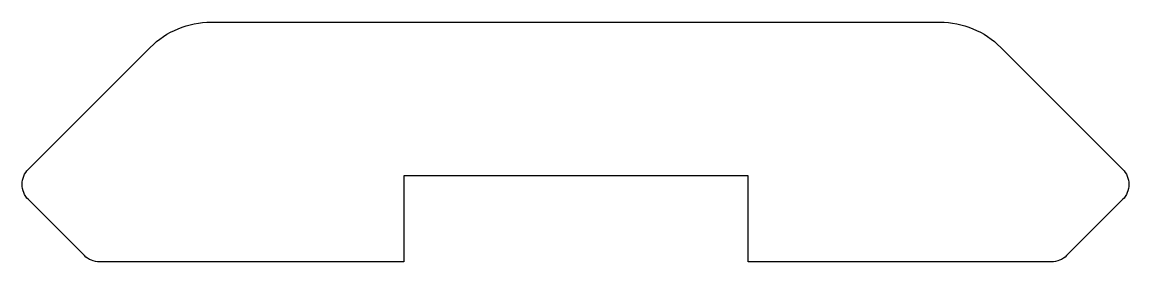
# Model space of a CAD drawing. Extents: x 250.3 to 276.1, y 265.1 to 270.6.
import ezdxf

# ---------------------------------------------------------------- set-up
doc = ezdxf.new("R2010")
doc.units = 0
doc.layers.add('ANA', color=220, linetype='CONTINUOUS')

msp = doc.modelspace()

# ---------------------------------------------------------------- linework, layer by layer
at = {"layer": 'ANA'}
msp.add_lwpolyline([(259.202, 267.071), (259.202, 265.071), (252.132, 265.071, -0.198912), (251.778, 265.217), (250.478, 266.517, -0.414214), (250.478, 267.224), (253.31, 270.056, -0.198912), (254.724, 270.642), (271.66, 270.642, -0.198912), (273.074, 270.056), (275.906, 267.224, -0.414214), (275.906, 266.517), (274.606, 265.217, -0.198912), (274.252, 265.071), (267.202, 265.071), (267.202, 267.071)], format="xyb", close=True, dxfattribs=at)

doc.saveas('drawing.dxf')
